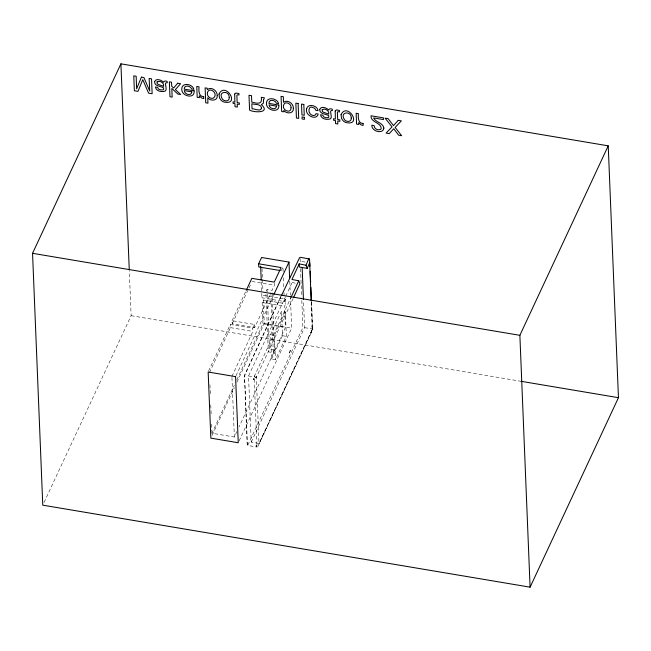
<?xml version="1.0" encoding="UTF-8"?>
<svg xmlns="http://www.w3.org/2000/svg" width="651" height="651" viewBox="0 0 651 651"><rect width="100%" height="100%" fill="white"/><g stroke="black" fill="none" stroke-linecap="round" stroke-linejoin="round"><path stroke-width="0.49" stroke-dasharray="3.25 2.44" d="M311.414 301.494L312.431 326.672L311.186 332.335L257.934 446.187M312.439 329.715L312.57 328.543L311.715 331.79L257.877 446.431M254.207 376.603L290.598 298.264M312.545 329.064L311.65 302.276M311.186 332.335L311.552 331.09M254.215 376.408L254.427 375.83M310.926 332.775L311.398 331.18M311.259 301.901L312.13 329.593L259.35 442.786L258.984 443.404L251.221 442.102L248.536 375.985L285.252 297.247M44.056 502.409L131.128 315.686L129.313 271.003M208.589 371.111L230.324 324.491L252.759 328.267L254.533 324.467L232.098 320.691L232.228 323.84L254.655 327.608L270.873 292.844L273.298 352.663L268.31 351.817L265.966 294.032M232.098 320.691L245.834 291.233M209.467 372.641L230.454 327.64L230.324 324.491M232.228 323.84L248.544 288.849M248.967 287.929L251.115 283.331M285.545 299.021L284.365 301.543L261.93 297.776L263.11 295.245L285.545 299.021L285.732 303.748L284.56 306.279L285.423 327.526L239.08 426.901M266.275 291.168L267.056 289.475L272.053 290.313L274.405 285.26L274.283 282.119M236.818 379.883L262.988 323.75L262.125 302.503L263.305 299.981L285.732 303.748M231.902 376.416L252.889 331.408L252.759 328.267M281.191 270.71L282.957 266.918L283.161 271.866M235.996 375.725L273.493 295.318M236.931 431.507L234.36 437.024L211.925 433.249L234.238 385.4M212.128 435.381L234.352 387.727M236.915 382.235L264.257 323.58L263.305 299.981M280.85 296.335L244.507 375.22L247.079 443.307L247.461 444.91L248.381 445.61L257.096 447.074M281.012 296.587L244.939 374.821L244.621 377.613L247.461 444.91M285.675 296.327L292.079 282.599L292.014 281.029M270.547 334.712L281.46 311.308L285.366 311.967L286.359 336.372L275.446 359.775L271.54 359.116L270.547 334.712L274.453 335.363L285.366 311.967M293.072 298.614L256.307 377.295L258.984 443.404M273.298 352.663L274.478 350.132L272.053 290.313M271.54 359.116L282.453 335.713L281.46 311.308M239.112 440.914L291.672 328.194L290.37 296.14M289.467 352.972L290.728 350.262L290.509 348.993L289.467 352.972L289.247 351.703L289.426 352.858M251.221 442.102L304.587 327.64L303.496 300.599M247.795 445.17L302.08 329.39L302.821 325.061L301.714 297.865M301.909 261.531L305.791 262.182M292.079 282.599L296.002 283.258M251.978 281.484L274.405 285.26M262.125 302.503L284.56 306.279M304.587 327.64L312.358 328.95M264.257 323.58L291.672 328.194M262.988 323.75L285.423 327.526M282.453 335.713L286.359 336.372M230.454 327.64L252.889 331.408M131.128 315.686L521.182 381.323M274.478 350.132L269.49 349.294L267.056 289.475M248.536 375.985L256.307 377.295M311.886 326.322L312.301 327.363M300.119 258.585L300.282 262.613M300.526 268.66L301.673 296.856M289.76 281.118L290.33 295.139M283.405 277.806L283.803 287.693M284.007 292.641L284.365 301.543M274.453 335.363L275.446 359.775M262.019 268.407L262.906 290.273M261.287 281.94L261.93 297.776M254.533 324.467L254.655 327.608M254.232 379.232L256.893 444.69M231.943 377.425L234.36 437.024M209.956 384.765L210.411 395.873M210.778 404.971L211.193 415.069M211.559 424.159L211.925 433.249M255.989 377.157L255.965 377.678L256.193 376.522L255.989 377.157"/><path stroke-width="0.98" d="M256.592 446.13L256.649 445.691M32.55 253.312L120.907 63.831L608.229 145.832L618.45 397.688L530.093 587.169L42.771 505.168L32.55 253.312L519.872 335.314L608.229 145.832M246.265 290.313L251.847 278.343L274.283 282.119L281.061 267.569L258.634 263.793L258.756 266.943L280.215 270.547M258.634 263.793L261.58 257.479L288.987 262.084L289.638 278.115M273.916 294.407L288.987 262.084M281.444 295.668L299.647 257.503M299.216 263.883L299.338 267.032L307.182 268.35L305.994 265.25L299.216 263.883L291.957 279.458L298.736 280.817L299.916 283.738L293.495 297.694M291.03 297.352L298.736 280.817M305.994 265.25L308.965 258.252M307.182 268.35L309.673 262.833L311.219 300.9M253.459 379.362L253.931 378.548M300.38 257.283L309.494 259.033L309.982 266.251M521.182 381.323L618.45 397.688M256.16 445.829L256.681 446.472M253.874 379.199L253.971 379.671M519.872 335.314L530.093 587.169M310.185 271.28L310.633 282.363M310.844 287.4L311.333 299.484M302.154 267.537L303.456 299.59M260.644 266.113L261.214 279.963M120.907 63.831L129.272 269.986M263.5 100.181L263.354 103.249L261.36 104.591C271.011 113.233 254.02 112.696 249.602 110.133L248.991 95.241L251.506 95.664L251.766 102.052C257.348 103.59 262.605 104.819 261.303 97.308L264.379 97.829L263.5 100.181M217.247 95.494C217.987 101.019 210.249 101.377 207.718 97.772L207.938 103.175L205.732 102.801L205.122 87.861L207.221 88.21L207.278 89.602C211.233 86.29 217.45 90.758 217.247 95.494M293.357 108.335C294 113.827 286.228 114.169 283.82 110.401L283.877 111.842L281.671 111.476L281.053 96.332L283.323 96.714L283.551 102.264C287.628 99.253 293.674 103.566 293.357 108.335M194.112 90.814C195.202 99.619 181.092 96.226 181.792 89.114C181.539 82.01 192.672 83.816 193.86 89.342L191.63 88.967C190.621 85.655 183.973 84.532 184.209 89.154L194.112 90.814M219.013 94.143L219.493 97.87L220.86 99.994A5.826 4.256 25 0 0 224.18 102.061C240.756 105.495 225.181 81.049 219.013 94.143M278.815 105.071C279.906 113.868 265.803 110.475 266.495 103.371C266.251 96.258 277.375 98.065 278.571 103.599L276.341 103.224C275.324 99.912 268.676 98.789 268.92 103.403L278.815 105.071M341.051 114.682L341.531 118.409L342.906 120.525A5.826 4.256 25 0 0 346.226 122.6C362.802 126.034 347.219 101.589 341.051 114.682M207.498 92.385C205.895 96.478 212.747 101.1 214.757 96.543C217.003 92.051 209.069 86.965 207.498 92.385M306.597 108.92C304.652 115.154 316.443 121.184 318.193 114.039L315.987 113.673L315.133 115.186C310.918 117.09 307.264 111.24 309.705 107.797A2.913 2.132 25 0 1 311.503 107.065L314.628 108.212L315.849 110.304L318.054 110.678L317.314 108.693A4.842 3.54 25 0 0 315.206 106.626C312.415 104.795 307.174 104.819 306.597 108.92M291.03 107.773C291.2 114.373 281.476 110.1 283.69 104.933C285.008 100.457 291.738 103.859 291.03 107.773M229.193 97.479C229.722 100.254 226.703 101.646 224.473 100.547A3.231 2.36 25 0 1 222.365 99.009C217.182 91.246 229.445 89.838 229.193 97.479M351.231 118.01C351.768 120.793 348.749 122.176 346.511 121.086A3.231 2.36 25 0 1 344.412 119.54C339.22 111.785 351.483 110.369 351.231 118.01M383.903 128.092C382.951 134.733 371.298 131.144 371.819 125.212L374.13 125.602C374.048 128.768 377.832 130.688 380.526 129.443L381.193 128.686C381.429 122.421 370.679 122.722 370.997 115.772L383.398 117.855L383.463 119.581L373.601 117.921C375.668 122.518 383.113 122.673 383.903 128.092M154.588 81.53C154.165 86.428 160.87 85.981 163.629 87.934L163.629 89.431L163.035 89.871L160.691 89.895L158.584 89.114L157.542 87.34L155.418 86.99C155.915 91.286 161.904 92.369 165.273 91.059C167.982 89.26 163.124 81.717 167.25 82.775L167.193 81.424L165.623 80.976L163.946 81.359L163.596 82.303C161.594 80.057 156.199 77.86 154.588 81.53M319.698 109.311C319.283 114.218 325.988 113.77 328.747 115.715L328.747 117.213L328.153 117.66L325.801 117.685L323.702 116.895L322.66 115.129L320.536 114.771C321.033 119.068 327.022 120.15 330.391 118.848C333.1 117.042 328.242 109.498 332.368 110.556L332.311 109.205L330.741 108.766L329.064 109.148L328.714 110.084C326.712 107.838 321.317 105.641 319.698 109.311M261.564 107.968C260.913 112.289 254.419 108.391 252.035 108.823L251.831 103.729C254.655 104.844 261.043 103.623 261.564 107.968M234.677 94.053L234.865 102.166L233.042 101.857L233.099 103.346L234.93 103.655L235.052 106.691L237.346 107.073L237.224 104.046L239.381 104.404L239.324 102.915L237.167 102.557L236.874 95.469L237.322 94.786L238.998 94.989L238.941 93.549L235.882 93.02L234.677 94.053M335.184 110.963L335.371 119.076L333.54 118.767L333.597 120.264L335.428 120.565L335.55 123.6L337.845 123.991L337.723 120.956L339.879 121.322L339.822 119.825L337.666 119.467L337.381 112.379L337.828 111.695L339.496 111.899L339.44 110.458L336.38 109.938L335.184 110.963M191.833 91.872C191.565 96.511 184.298 94.403 184.331 90.611L191.833 91.872M276.545 106.129C276.276 110.76 269.009 108.66 269.042 104.868L276.545 106.129M157.062 81.936L157.208 83.564L158.022 84.313L163.653 86.363C164.451 82.954 159.723 80 157.062 81.936M322.18 109.718L322.326 111.345L323.132 112.094L328.771 114.153C329.569 110.735 324.841 107.781 322.18 109.718M141.43 77.135L136.62 88.805L136.173 76.257L133.772 75.85L134.375 90.749L137.971 91.352L142.781 79.65L148.583 93.134L152.139 93.736L151.537 78.836L149.152 78.437L149.706 91.01L143.912 77.559L141.43 77.135M177.666 83.238L173.679 88.007L171.718 86.282L171.547 82.205L169.366 81.839L169.968 96.739L172.157 97.105L171.807 88.455L177.821 94.045L180.718 94.533L175.379 89.602L180.571 83.727L177.666 83.238M398.241 120.354L393.497 125.635L388.118 118.645L385.091 118.14L392.032 126.888L386.108 133.105L389.249 133.634L393.749 128.727L398.672 135.221L401.659 135.725L395.149 127.417L401.358 120.874L398.241 120.354M203.706 96.682C198.661 96.763 198.636 90.416 199.035 86.835L196.765 86.453L197.204 97.308L199.361 97.674L199.287 95.795L201.777 98.122L203.779 98.61L203.706 96.682M363.079 123.503C358.042 123.584 358.017 117.237 358.408 113.648L356.138 113.266L356.585 124.129L358.742 124.487L358.66 122.616L361.15 124.943L363.16 125.423L363.079 123.503M298.109 103.501L295.839 103.118L296.441 118.018L298.711 118.401L298.109 103.501M303.822 104.461L301.511 104.079L301.95 114.885L304.261 115.276L303.822 104.461M304.342 117.294L302.031 116.903L302.121 118.97L304.424 119.361L304.342 117.294M235.572 376.636L208.165 372.022L210.843 438.131L238.258 442.745L235.572 376.636"/></g></svg>
